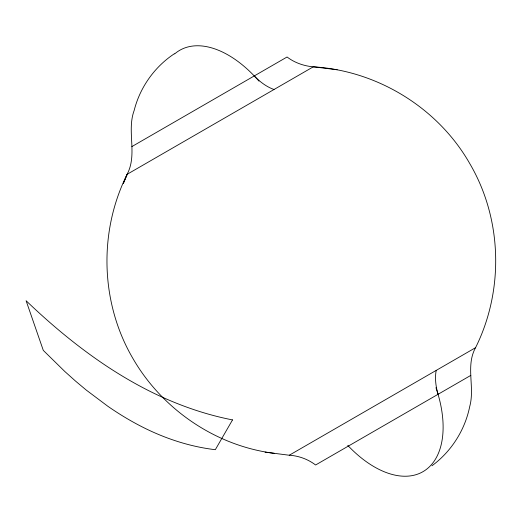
<?xml version="1.0" encoding="UTF-8"?>
<svg xmlns="http://www.w3.org/2000/svg" width="522" height="522" viewBox="0 0 522 522"><rect width="100%" height="100%" fill="white"/><g stroke="black" fill="none" stroke-linecap="round" stroke-linejoin="round"><path stroke-width="0.78" d="M127.153 174.289L123.264 183.568L127.185 174.27C98.43 231.592 100.374 302.877 132.81 358.294C162.179 409.352 215.867 446.056 274.448 453.35M127.087 174.328C137.749 154.31 126.454 131.231 134.187 110.39C139.948 87.409 154.597 66.777 174.381 53.746M131.857 146.604L287.074 56.996C294.525 62.79 304.365 66.105 313.291 66.823C377.295 70.607 438.102 107.871 469.839 163.712C502.347 219.103 504.121 290.304 475.575 347.665C465.383 366.026 475.105 387.18 469.702 406.599C464.965 430.095 451.269 451.576 431.962 465.774M475.529 347.698L289.26 455.236L265.072 452.143M127.068 174.341L313.415 66.757M470.818 375.383L315.608 464.991C308.052 459.236 298.773 455.83 289.299 455.217M313.324 66.803L337.192 69.765M438.056 394.299A48.657 28.09 60 0 1 436.209 370.398M435.942 387.67A97.307 56.18 60 0 1 424.517 470.72A97.307 56.18 60 0 1 347.782 445.403M274.03 89.49A48.657 28.09 60 0 1 254.253 75.944M174.661 53.903A97.307 56.18 60 0 1 258.938 81.086M232.518 419.903L215.318 449.696C192.977 447.067 171.223 440.457 150.812 431.074A305.037 176.116 60 0 1 107.806 406.246L86.306 390.11L75.553 381.106L64.806 371.488L43.3 350.386L26.1 300.724C50.177 323.823 75.853 345.329 103.506 364.036A438.839 253.366 60 0 0 155.112 393.836C179.731 405.62 205.707 414.683 232.518 419.903"/></g></svg>
